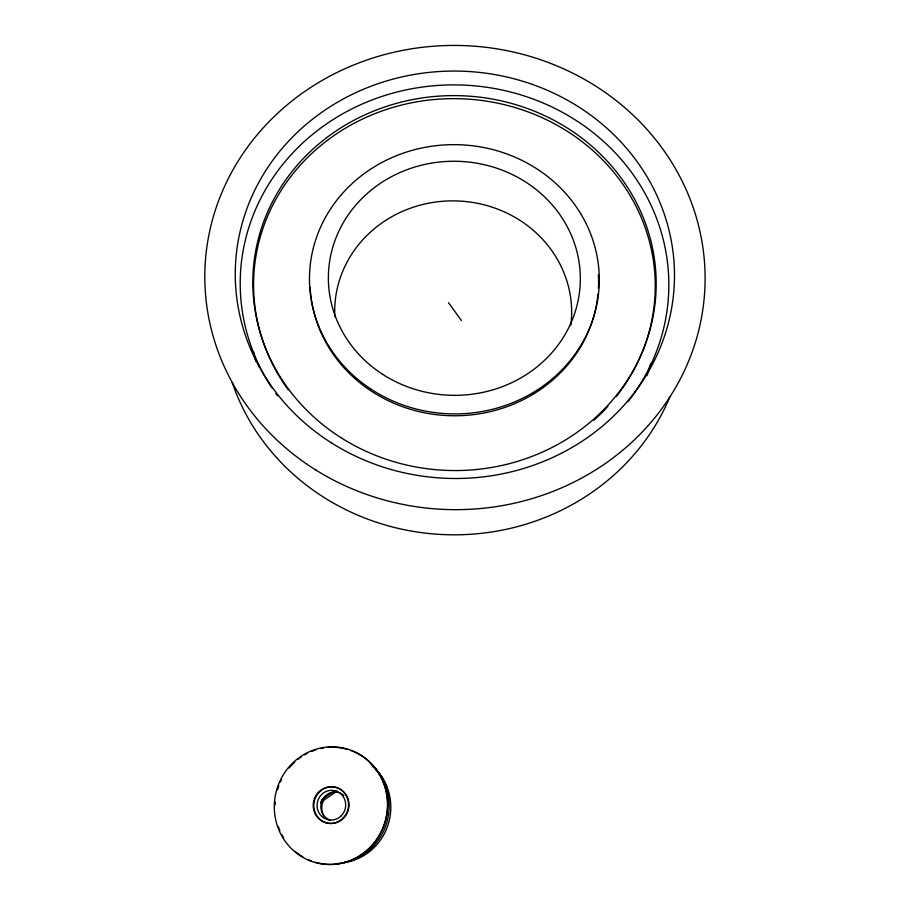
<?xml version="1.0" encoding="UTF-8"?>
<svg xmlns="http://www.w3.org/2000/svg" width="910" height="910" viewBox="0 0 910 910"><rect width="100%" height="100%" fill="white"/><g stroke="black" fill="none" stroke-linecap="round" stroke-linejoin="round"><path stroke-width="1.36" d="M320.775 803.405L321.594 801.323M321.674 801.153L322.686 799.219M372.611 765.833L373.453 766.584M373.657 766.789L381.108 776.173L385.237 783.305L387.159 788.617L384.964 783.442M372.713 765.981L374.215 767.494M374.499 767.778L375.091 768.393M375.409 768.734L380.971 775.695L385.01 782.816M448.528 302.712L461.404 320.491M336.859 791.029A12.967 0.842 -34.3 0 1 320.775 801.858M321.514 800.015A12.967 0.842 -34.3 0 1 334.96 790.744M330.353 820.194A14.435 13.821 -77.1 0 1 322.652 799.526A14.435 13.821 -77.1 0 1 343.809 795.385M370.347 763.422A56.818 54.395 -77.1 0 1 385.965 825.302A56.818 54.395 -77.1 0 1 335.699 863.692M372.599 766.22A54.828 52.496 -77.6 0 1 388.342 823.914A54.828 52.496 -77.6 0 1 343.286 862.635M323.63 815.895A17.131 16.403 -77.6 0 1 323.983 799.458M350.851 750.5A58.695 56.192 -76.6 0 1 384.828 823.231A58.695 56.192 -76.6 0 1 315.326 862.293M311.482 861.031A58.695 56.192 -76.6 0 1 307.728 859.472M302.928 856.958A58.695 56.192 -76.6 0 1 295.193 851.453M283.692 837.985A58.695 56.192 -76.6 0 1 281.668 834.39M279.905 830.648A58.695 56.192 -76.6 0 1 278.392 826.78M275.093 804.918A58.695 56.192 -76.6 0 1 275.252 802.131M277.527 789.812A58.695 56.192 -76.6 0 1 278.824 785.853M280.405 781.997A58.695 56.192 -76.6 0 1 281.588 779.495M289.141 767.972A58.695 56.192 -76.6 0 1 294.829 762.045M297.945 759.406A58.695 56.192 -76.6 0 1 301.233 757.006M304.668 754.845A58.695 56.192 -76.6 0 1 307.034 753.548M311.914 751.296A58.695 56.192 -76.6 0 1 315.69 749.931M320.843 748.543A58.695 56.192 -76.6 0 1 323.459 748.043M327.418 747.519A58.695 56.192 -76.6 0 1 347.074 749.294M272.056 388.024A214.328 199.222 1.4 0 1 319.353 129.083A214.328 199.222 1.4 0 1 601.84 139.89A214.328 199.222 1.4 0 1 628.025 401.64M277.482 395.816A214.328 199.222 1.4 0 1 275.889 393.609M259.123 366.764A201.542 188.745 1.5 0 1 258.372 364.137M288.39 389.992A200.848 186.766 1.4 0 1 323.414 143.427A200.848 186.766 1.4 0 1 590.909 148.853A200.848 186.766 1.4 0 1 616.172 396.635M607.971 406.292A200.848 186.766 1.4 0 1 593.855 420.295M598.041 293.793A144.292 134.123 1.3 0 1 451.349 415.733A144.292 134.123 1.3 0 1 310.162 287.423M598.359 274.627A144.292 134.123 1.3 0 1 598.439 288.322M334.834 316.748A118.482 110.895 1.5 0 1 457.241 200.951A118.482 110.895 1.5 0 1 570.854 325.063M669.874 396.851A232.175 217.388 1.5 0 1 446.025 534.682A232.175 217.388 1.5 0 1 232.141 382.291M650.639 363.818A203.84 190.804 1.5 0 1 646.862 375.728M255.835 361.27A203.84 190.804 1.5 0 1 253.56 351.874M340.932 816.088A14.913 14.276 -76.6 0 0 335.836 790.972A14.913 14.276 -76.6 0 0 317.374 808.546A14.913 14.276 -76.6 0 0 340.932 816.088M370.074 847.312A58.968 56.454 -76.6 0 0 346.664 748.85A58.968 56.454 -76.6 0 0 275.935 820.854A58.968 56.454 -76.6 0 0 370.074 847.312M343.104 818.09A18.427 17.643 -76.5 0 0 335.858 787.298A18.427 17.643 -76.5 0 0 313.711 809.752A18.427 17.643 -76.5 0 0 343.104 818.09M343.536 818.204A18.337 17.563 -76.6 0 0 336.325 787.559A18.337 17.563 -76.6 0 0 314.28 809.9A18.337 17.563 -76.6 0 0 343.536 818.204M340.784 437.562A201.69 187.46 1.3 0 0 655.61 297.866A201.69 187.46 1.3 0 0 367.094 113.864A201.69 187.46 1.3 0 0 340.784 437.562M371.28 389.309A144.906 134.623 1.3 0 0 598.735 291.473A144.906 134.623 1.3 0 0 393.131 157.077A144.906 134.623 1.3 0 0 371.28 389.309M381.688 373.68A125.99 117.037 1.3 0 0 579.818 289.346A125.99 117.037 1.3 0 0 401.549 171.865A125.99 117.037 1.3 0 0 381.688 373.68M316.02 470.129A250.159 232.107 1.3 0 0 704.567 293.509A250.159 232.107 1.3 0 0 344.287 69.035A250.159 232.107 1.3 0 0 316.02 470.129M331.74 443.068A219.617 203.704 1.3 0 0 673.923 290.062A219.617 203.704 1.3 0 0 358.961 91.216A219.617 203.704 1.3 0 0 331.74 443.068"/></g></svg>
